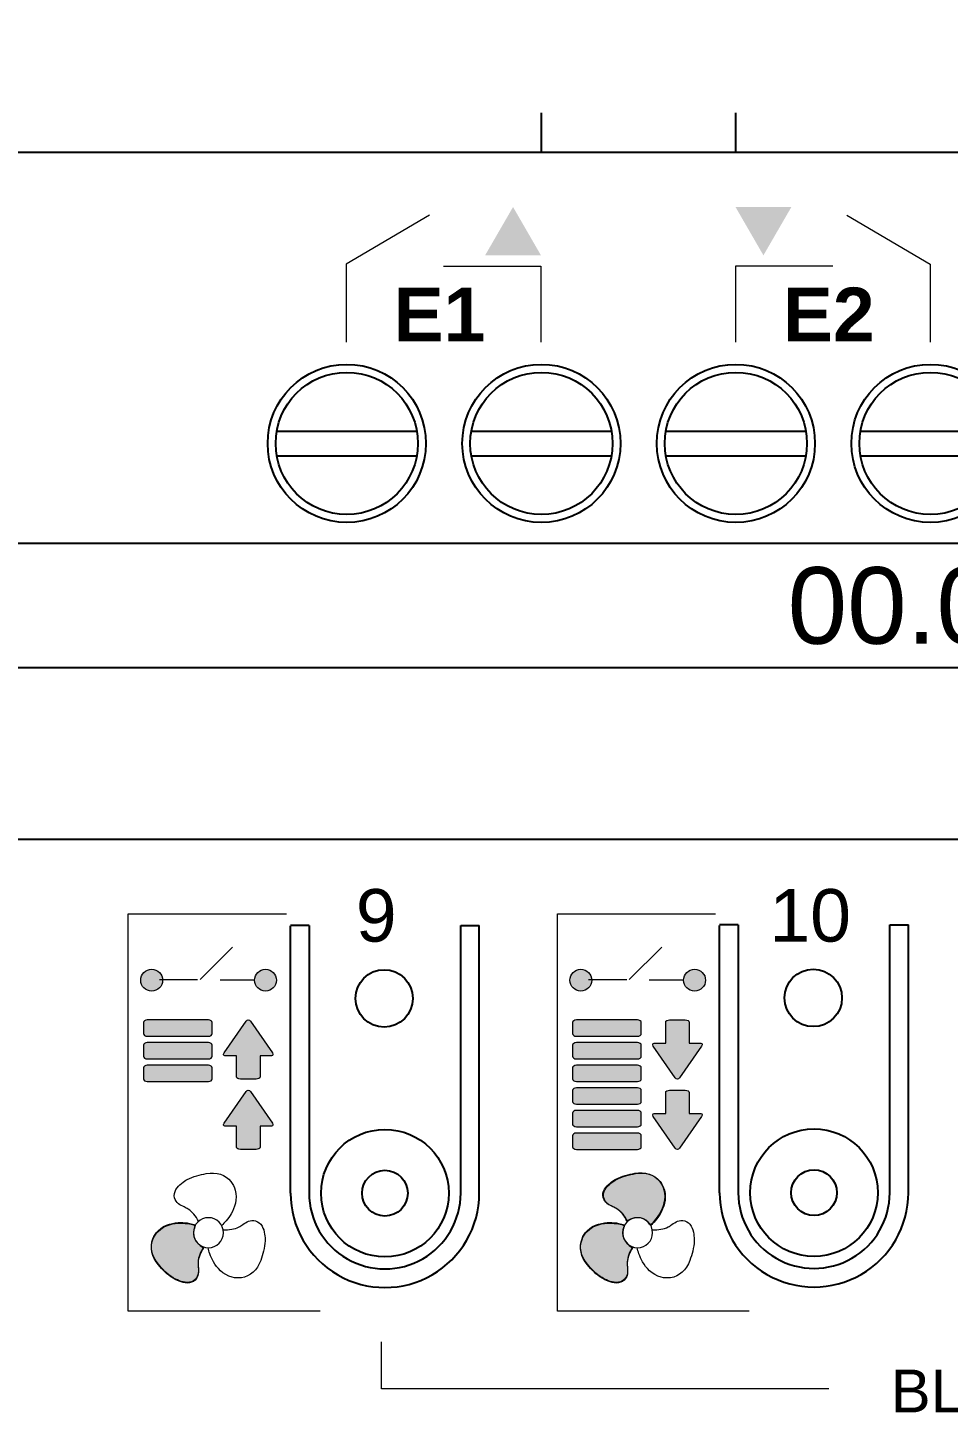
# Model space of a CAD drawing. Header units: millimetres. Extents: x -174 to 283928, y 1291 to 21053.
# Drawn here: x 9982.59 to 10012.6, y 20544.6 to 20590.23 of the extents above; entities that cross this region are included whole.
import ezdxf
from ezdxf.enums import TextEntityAlignment as Align

# ---------------------------------------------------------------- set-up
doc = ezdxf.new("R2010")
doc.units = ezdxf.units.MM
doc.layers.add('Enclosure', color=7, linetype='Continuous')
doc.layers.add('Serigraph', color=7, linetype='Continuous')
doc.styles.add('Arial Rounded', font='')
doc.styles.get("Standard").update_dxf_attribs({"font": 'arial.ttf'})
doc.styles.get('Arial Rounded').set_extended_font_data('Arial Rounded MT Bold')

# ---------------------------------------------------------------- blocks, each defined once
blk = doc.blocks.new('*U215')
at = {"ltscale": 2}
blk.add_lwpolyline([(0, 20), (0, -20), (840, -20), (840, 20), (0, 20)], dxfattribs=at)
blk = doc.blocks.new('ZIO-MB24_ENVOLVENTE')
at = {"layer": 'Enclosure'}
for p, q in [((0, 45), (211.6, 45)), ((9.504, 32.245), (202.283, 32.245)), ((202.283, 28.172), (9.504, 28.172)), ((211.6, 22.571), (0, 22.571)), ((136.066, 11.026), (136.066, 19.751)), ((136.673, 19.768), (136.672, 11.026)), ((141.617, 11.026), (141.617, 19.768)), ((142.223, 11.026), (142.223, 19.768)), ((150.066, 11.042), (150.066, 19.767)), ((150.673, 19.784), (150.672, 11.042)), ((155.617, 11.042), (155.617, 19.784)), ((156.223, 11.042), (156.224, 19.784))]:
    blk.add_line(p, q, dxfattribs=at)
at = {"layer": 'Enclosure', "lineweight": 25}
for p, q in [((136.673, 19.768), (136.066, 19.768)), ((141.617, 19.768), (142.223, 19.768)), ((150.673, 19.784), (150.066, 19.784)), ((155.617, 19.784), (156.224, 19.784))]:
    blk.add_line(p, q, dxfattribs=at)
at = {"layer": 'Enclosure'}
for points in [[(135.617, 35.901), (140.187, 35.901)], [(141.966, 35.901), (146.536, 35.901)], [(148.311, 35.901), (152.881, 35.901)], [(154.66, 35.901), (159.23, 35.901)], [(135.617, 35.095), (140.187, 35.095)], [(141.966, 35.095), (146.536, 35.095)], [(148.311, 35.095), (152.881, 35.095)], [(154.66, 35.095), (159.23, 35.095)]]:
    blk.add_lwpolyline(points, dxfattribs=at)
for centre, radius in [((137.902, 35.498), 2.58), ((144.251, 35.498), 2.58), ((150.596, 35.498), 2.58), ((156.945, 35.498), 2.58), ((137.902, 35.498), 2.32), ((144.251, 35.498), 2.32), ((150.596, 35.498), 2.32), ((156.945, 35.498), 2.32), ((139.12, 17.383), 0.936), ((153.12, 17.399), 0.936), ((139.145, 11.026), 2.081), ((153.145, 11.042), 2.081), ((139.145, 11.026), 0.746), ((153.145, 11.042), 0.746)]:
    blk.add_circle(centre, radius, dxfattribs=at)
for centre, radius, start in [((139.145, 11.026), 3.079, 180.0011), ((139.145, 11.026), 2.472, 179.9966), ((153.145, 11.042), 3.079, 180.0011), ((153.145, 11.042), 2.472, 179.9966)]:
    blk.add_arc(centre, radius, start, 0.0011, dxfattribs=at)
blk = doc.blocks.new('ZIO-MB24_SERIGRAFIA')
at = {"layer": 'Serigraph'}
h = blk.add_hatch(color=256, dxfattribs=at)
h.dxf.hatch_style = 2
h.paths.add_polyline_path([(144.237, 41.637), (143.326, 43.215), (142.414, 41.637)])
h = blk.add_hatch(color=256, dxfattribs=at)
h.dxf.hatch_style = 2
h.paths.add_polyline_path([(152.407, 43.215), (151.495, 41.637), (150.584, 43.215)])
h = blk.add_hatch(color=256, dxfattribs=at)
h.dxf.hatch_style = 1
h.paths.add_polyline_path([(131.892, 17.976, 1), (131.179, 17.976, 1)])
h = blk.add_hatch(color=256, dxfattribs=at)
h.dxf.hatch_style = 1
h.paths.add_polyline_path([(135.606, 17.976, 1), (134.893, 17.976, 1)])
h = blk.add_hatch(color=256, dxfattribs=at)
h.dxf.hatch_style = 1
h.paths.add_polyline_path([(145.892, 17.976, 1), (145.179, 17.976, 1)])
h = blk.add_hatch(color=256, dxfattribs=at)
h.dxf.hatch_style = 1
h.paths.add_polyline_path([(149.606, 17.976, 1), (148.893, 17.976, 1)])
h = blk.add_hatch(color=256, dxfattribs=at)
h.dxf.hatch_style = 2
edge = h.paths.add_edge_path()
edge.add_spline(control_points=[(131.392, 16.68), (131.324, 16.68), (131.267, 16.64), (131.267, 16.592), (131.267, 16.592), (131.267, 16.592), (131.267, 16.592), (131.267, 16.592), (131.267, 16.236), (131.267, 16.236), (131.267, 16.187), (131.324, 16.147), (131.392, 16.147), (131.392, 16.147), (131.392, 16.147), (131.392, 16.147), (131.392, 16.147), (133.386, 16.147), (133.386, 16.147), (133.454, 16.147), (133.511, 16.187), (133.511, 16.236), (133.511, 16.236), (133.511, 16.236), (133.511, 16.236), (133.511, 16.236), (133.511, 16.592), (133.511, 16.592), (133.511, 16.64), (133.454, 16.68), (133.386, 16.68), (133.386, 16.68), (133.386, 16.68), (133.386, 16.68), (133.386, 16.68), (131.392, 16.68), (131.392, 16.68)], knot_values=[0, 0, 0, 0, 1, 1, 1, 2, 2, 2, 3, 3, 3, 4, 4, 4, 5, 5, 5, 6, 6, 6, 7, 7, 7, 8, 8, 8, 9, 9, 9, 10, 10, 10, 11, 11, 11, 12, 12, 12, 12], degree=3, periodic=0)
h = blk.add_hatch(color=256, dxfattribs=at)
h.dxf.hatch_style = 2
edge = h.paths.add_edge_path()
edge.add_spline(control_points=[(135.474, 15.604), (135.474, 15.604), (134.758, 16.638), (134.758, 16.638), (134.719, 16.693), (134.656, 16.693), (134.617, 16.638), (134.617, 16.638), (133.9, 15.604), (133.9, 15.604), (133.865, 15.553), (133.877, 15.51), (133.925, 15.504), (133.925, 15.504), (134.304, 15.504), (134.304, 15.504), (134.304, 15.504), (134.304, 14.821), (134.304, 14.821), (134.304, 14.783), (134.362, 14.751), (134.432, 14.751), (134.432, 14.751), (134.943, 14.751), (134.943, 14.751), (135.013, 14.751), (135.071, 14.783), (135.071, 14.821), (135.071, 14.821), (135.071, 15.504), (135.071, 15.504), (135.071, 15.504), (135.45, 15.504), (135.45, 15.504), (135.498, 15.51), (135.51, 15.553), (135.474, 15.604)], knot_values=[0, 0, 0, 0, 1, 1, 1, 2, 2, 2, 3, 3, 3, 4, 4, 4, 5, 5, 5, 6, 6, 6, 7, 7, 7, 8, 8, 8, 9, 9, 9, 10, 10, 10, 11, 11, 11, 12, 12, 12, 12], degree=3, periodic=0)
h = blk.add_hatch(color=256, dxfattribs=at)
h.dxf.hatch_style = 2
edge = h.paths.add_edge_path()
edge.add_spline(control_points=[(145.392, 16.68), (145.324, 16.68), (145.267, 16.64), (145.267, 16.592), (145.267, 16.592), (145.267, 16.592), (145.267, 16.592), (145.267, 16.592), (145.267, 16.236), (145.267, 16.236), (145.267, 16.187), (145.324, 16.147), (145.392, 16.147), (145.392, 16.147), (145.392, 16.147), (145.392, 16.147), (145.392, 16.147), (147.386, 16.147), (147.386, 16.147), (147.454, 16.147), (147.511, 16.187), (147.511, 16.236), (147.511, 16.236), (147.511, 16.236), (147.511, 16.236), (147.511, 16.236), (147.511, 16.592), (147.511, 16.592), (147.511, 16.64), (147.454, 16.68), (147.386, 16.68), (147.386, 16.68), (147.386, 16.68), (147.386, 16.68), (147.386, 16.68), (145.392, 16.68), (145.392, 16.68)], knot_values=[0, 0, 0, 0, 1, 1, 1, 2, 2, 2, 3, 3, 3, 4, 4, 4, 5, 5, 5, 6, 6, 6, 7, 7, 7, 8, 8, 8, 9, 9, 9, 10, 10, 10, 11, 11, 11, 12, 12, 12, 12], degree=3, periodic=0)
h = blk.add_hatch(color=256, dxfattribs=at)
h.dxf.hatch_style = 2
edge = h.paths.add_edge_path()
edge.add_spline(control_points=[(147.902, 15.827), (147.902, 15.827), (148.619, 14.793), (148.619, 14.793), (148.658, 14.737), (148.721, 14.737), (148.759, 14.793), (148.759, 14.793), (149.477, 15.827), (149.477, 15.827), (149.512, 15.878), (149.5, 15.92), (149.452, 15.926), (149.452, 15.926), (149.072, 15.926), (149.072, 15.926), (149.072, 15.926), (149.072, 16.609), (149.072, 16.609), (149.072, 16.648), (149.015, 16.68), (148.945, 16.68), (148.945, 16.68), (148.434, 16.68), (148.434, 16.68), (148.364, 16.68), (148.306, 16.648), (148.306, 16.609), (148.306, 16.609), (148.306, 15.926), (148.306, 15.926), (148.306, 15.926), (147.927, 15.926), (147.927, 15.926), (147.879, 15.92), (147.867, 15.878), (147.902, 15.827)], knot_values=[0, 0, 0, 0, 1, 1, 1, 2, 2, 2, 3, 3, 3, 4, 4, 4, 5, 5, 5, 6, 6, 6, 7, 7, 7, 8, 8, 8, 9, 9, 9, 10, 10, 10, 11, 11, 11, 12, 12, 12, 12], degree=3, periodic=0)
h = blk.add_hatch(color=256, dxfattribs=at)
h.dxf.hatch_style = 2
edge = h.paths.add_edge_path()
edge.add_spline(control_points=[(131.392, 15.942), (131.324, 15.942), (131.267, 15.902), (131.267, 15.853), (131.267, 15.853), (131.267, 15.853), (131.267, 15.853), (131.267, 15.853), (131.267, 15.498), (131.267, 15.498), (131.267, 15.449), (131.324, 15.409), (131.392, 15.409), (131.392, 15.409), (131.392, 15.409), (131.392, 15.409), (131.392, 15.409), (133.386, 15.409), (133.386, 15.409), (133.454, 15.409), (133.511, 15.449), (133.511, 15.498), (133.511, 15.498), (133.511, 15.498), (133.511, 15.498), (133.511, 15.498), (133.511, 15.853), (133.511, 15.853), (133.511, 15.902), (133.454, 15.942), (133.386, 15.942), (133.386, 15.942), (133.386, 15.942), (133.386, 15.942), (133.386, 15.942), (131.392, 15.942), (131.392, 15.942)], knot_values=[0, 0, 0, 0, 1, 1, 1, 2, 2, 2, 3, 3, 3, 4, 4, 4, 5, 5, 5, 6, 6, 6, 7, 7, 7, 8, 8, 8, 9, 9, 9, 10, 10, 10, 11, 11, 11, 12, 12, 12, 12], degree=3, periodic=0)
h = blk.add_hatch(color=256, dxfattribs=at)
h.dxf.hatch_style = 2
edge = h.paths.add_edge_path()
edge.add_spline(control_points=[(145.392, 15.942), (145.324, 15.942), (145.267, 15.902), (145.267, 15.853), (145.267, 15.853), (145.267, 15.853), (145.267, 15.853), (145.267, 15.853), (145.267, 15.498), (145.267, 15.498), (145.267, 15.449), (145.324, 15.409), (145.392, 15.409), (145.392, 15.409), (145.392, 15.409), (145.392, 15.409), (145.392, 15.409), (147.386, 15.409), (147.386, 15.409), (147.454, 15.409), (147.511, 15.449), (147.511, 15.498), (147.511, 15.498), (147.511, 15.498), (147.511, 15.498), (147.511, 15.498), (147.511, 15.853), (147.511, 15.853), (147.511, 15.902), (147.454, 15.942), (147.386, 15.942), (147.386, 15.942), (147.386, 15.942), (147.386, 15.942), (147.386, 15.942), (145.392, 15.942), (145.392, 15.942)], knot_values=[0, 0, 0, 0, 1, 1, 1, 2, 2, 2, 3, 3, 3, 4, 4, 4, 5, 5, 5, 6, 6, 6, 7, 7, 7, 8, 8, 8, 9, 9, 9, 10, 10, 10, 11, 11, 11, 12, 12, 12, 12], degree=3, periodic=0)
h = blk.add_hatch(color=256, dxfattribs=at)
h.dxf.hatch_style = 2
edge = h.paths.add_edge_path()
edge.add_spline(control_points=[(131.392, 15.203), (131.324, 15.203), (131.267, 15.163), (131.267, 15.115), (131.267, 15.115), (131.267, 15.115), (131.267, 15.115), (131.267, 15.115), (131.267, 14.759), (131.267, 14.759), (131.267, 14.71), (131.324, 14.67), (131.392, 14.67), (131.392, 14.67), (131.392, 14.67), (131.392, 14.67), (131.392, 14.67), (133.386, 14.67), (133.386, 14.67), (133.454, 14.67), (133.511, 14.71), (133.511, 14.759), (133.511, 14.759), (133.511, 14.759), (133.511, 14.759), (133.511, 14.759), (133.511, 15.115), (133.511, 15.115), (133.511, 15.163), (133.454, 15.203), (133.386, 15.203), (133.386, 15.203), (133.386, 15.203), (133.386, 15.203), (133.386, 15.203), (131.392, 15.203), (131.392, 15.203)], knot_values=[0, 0, 0, 0, 1, 1, 1, 2, 2, 2, 3, 3, 3, 4, 4, 4, 5, 5, 5, 6, 6, 6, 7, 7, 7, 8, 8, 8, 9, 9, 9, 10, 10, 10, 11, 11, 11, 12, 12, 12, 12], degree=3, periodic=0)
h = blk.add_hatch(color=256, dxfattribs=at)
h.dxf.hatch_style = 2
edge = h.paths.add_edge_path()
edge.add_spline(control_points=[(145.392, 15.203), (145.324, 15.203), (145.267, 15.163), (145.267, 15.115), (145.267, 15.115), (145.267, 15.115), (145.267, 15.115), (145.267, 15.115), (145.267, 14.759), (145.267, 14.759), (145.267, 14.71), (145.324, 14.67), (145.392, 14.67), (145.392, 14.67), (145.392, 14.67), (145.392, 14.67), (145.392, 14.67), (147.386, 14.67), (147.386, 14.67), (147.454, 14.67), (147.511, 14.71), (147.511, 14.759), (147.511, 14.759), (147.511, 14.759), (147.511, 14.759), (147.511, 14.759), (147.511, 15.115), (147.511, 15.115), (147.511, 15.163), (147.454, 15.203), (147.386, 15.203), (147.386, 15.203), (147.386, 15.203), (147.386, 15.203), (147.386, 15.203), (145.392, 15.203), (145.392, 15.203)], knot_values=[0, 0, 0, 0, 1, 1, 1, 2, 2, 2, 3, 3, 3, 4, 4, 4, 5, 5, 5, 6, 6, 6, 7, 7, 7, 8, 8, 8, 9, 9, 9, 10, 10, 10, 11, 11, 11, 12, 12, 12, 12], degree=3, periodic=0)
h = blk.add_hatch(color=256, dxfattribs=at)
h.dxf.hatch_style = 2
edge = h.paths.add_edge_path()
edge.add_spline(control_points=[(135.474, 13.308), (135.474, 13.308), (134.758, 14.342), (134.758, 14.342), (134.719, 14.398), (134.656, 14.398), (134.617, 14.342), (134.617, 14.342), (133.9, 13.308), (133.9, 13.308), (133.865, 13.257), (133.877, 13.214), (133.925, 13.208), (133.925, 13.208), (134.304, 13.208), (134.304, 13.208), (134.304, 13.208), (134.304, 12.525), (134.304, 12.525), (134.304, 12.486), (134.362, 12.455), (134.432, 12.455), (134.432, 12.455), (134.943, 12.455), (134.943, 12.455), (135.013, 12.455), (135.071, 12.486), (135.071, 12.525), (135.071, 12.525), (135.071, 13.208), (135.071, 13.208), (135.071, 13.208), (135.45, 13.208), (135.45, 13.208), (135.498, 13.214), (135.51, 13.257), (135.474, 13.308)], knot_values=[0, 0, 0, 0, 1, 1, 1, 2, 2, 2, 3, 3, 3, 4, 4, 4, 5, 5, 5, 6, 6, 6, 7, 7, 7, 8, 8, 8, 9, 9, 9, 10, 10, 10, 11, 11, 11, 12, 12, 12, 12], degree=3, periodic=0)
h = blk.add_hatch(color=256, dxfattribs=at)
h.dxf.hatch_style = 2
edge = h.paths.add_edge_path()
edge.add_spline(control_points=[(145.392, 14.465), (145.324, 14.465), (145.267, 14.425), (145.267, 14.376), (145.267, 14.376), (145.267, 14.376), (145.267, 14.376), (145.267, 14.376), (145.267, 14.021), (145.267, 14.021), (145.267, 13.972), (145.324, 13.932), (145.392, 13.932), (145.392, 13.932), (145.392, 13.932), (145.392, 13.932), (145.392, 13.932), (147.386, 13.932), (147.386, 13.932), (147.454, 13.932), (147.511, 13.972), (147.511, 14.021), (147.511, 14.021), (147.511, 14.021), (147.511, 14.021), (147.511, 14.021), (147.511, 14.376), (147.511, 14.376), (147.511, 14.425), (147.454, 14.465), (147.386, 14.465), (147.386, 14.465), (147.386, 14.465), (147.386, 14.465), (147.386, 14.465), (145.392, 14.465), (145.392, 14.465)], knot_values=[0, 0, 0, 0, 1, 1, 1, 2, 2, 2, 3, 3, 3, 4, 4, 4, 5, 5, 5, 6, 6, 6, 7, 7, 7, 8, 8, 8, 9, 9, 9, 10, 10, 10, 11, 11, 11, 12, 12, 12, 12], degree=3, periodic=0)
h = blk.add_hatch(color=256, dxfattribs=at)
h.dxf.hatch_style = 2
edge = h.paths.add_edge_path()
edge.add_spline(control_points=[(147.902, 13.531), (147.902, 13.531), (148.619, 12.496), (148.619, 12.496), (148.658, 12.441), (148.721, 12.441), (148.759, 12.496), (148.759, 12.496), (149.477, 13.531), (149.477, 13.531), (149.512, 13.582), (149.5, 13.624), (149.452, 13.631), (149.452, 13.631), (149.072, 13.631), (149.072, 13.631), (149.072, 13.631), (149.072, 14.313), (149.072, 14.313), (149.072, 14.352), (149.015, 14.384), (148.945, 14.384), (148.945, 14.384), (148.434, 14.384), (148.434, 14.384), (148.364, 14.384), (148.306, 14.352), (148.306, 14.313), (148.306, 14.313), (148.306, 13.631), (148.306, 13.631), (148.306, 13.631), (147.927, 13.631), (147.927, 13.631), (147.879, 13.624), (147.867, 13.582), (147.902, 13.531)], knot_values=[0, 0, 0, 0, 1, 1, 1, 2, 2, 2, 3, 3, 3, 4, 4, 4, 5, 5, 5, 6, 6, 6, 7, 7, 7, 8, 8, 8, 9, 9, 9, 10, 10, 10, 11, 11, 11, 12, 12, 12, 12], degree=3, periodic=0)
h = blk.add_hatch(color=256, dxfattribs=at)
h.dxf.hatch_style = 2
edge = h.paths.add_edge_path()
edge.add_spline(control_points=[(145.392, 13.727), (145.324, 13.727), (145.267, 13.686), (145.267, 13.638), (145.267, 13.638), (145.267, 13.638), (145.267, 13.638), (145.267, 13.638), (145.267, 13.283), (145.267, 13.283), (145.267, 13.234), (145.324, 13.193), (145.392, 13.193), (145.392, 13.193), (145.392, 13.193), (145.392, 13.193), (145.392, 13.193), (147.386, 13.193), (147.386, 13.193), (147.454, 13.193), (147.511, 13.234), (147.511, 13.283), (147.511, 13.283), (147.511, 13.283), (147.511, 13.283), (147.511, 13.283), (147.511, 13.638), (147.511, 13.638), (147.511, 13.686), (147.454, 13.727), (147.386, 13.727), (147.386, 13.727), (147.386, 13.727), (147.386, 13.727), (147.386, 13.727), (145.392, 13.727), (145.392, 13.727)], knot_values=[0, 0, 0, 0, 1, 1, 1, 2, 2, 2, 3, 3, 3, 4, 4, 4, 5, 5, 5, 6, 6, 6, 7, 7, 7, 8, 8, 8, 9, 9, 9, 10, 10, 10, 11, 11, 11, 12, 12, 12, 12], degree=3, periodic=0)
h = blk.add_hatch(color=256, dxfattribs=at)
h.dxf.hatch_style = 2
edge = h.paths.add_edge_path()
edge.add_spline(control_points=[(145.392, 12.988), (145.324, 12.988), (145.267, 12.948), (145.267, 12.9), (145.267, 12.9), (145.267, 12.9), (145.267, 12.9), (145.267, 12.9), (145.267, 12.544), (145.267, 12.544), (145.267, 12.495), (145.324, 12.455), (145.392, 12.455), (145.392, 12.455), (145.392, 12.455), (145.392, 12.455), (145.392, 12.455), (147.386, 12.455), (147.386, 12.455), (147.454, 12.455), (147.511, 12.495), (147.511, 12.544), (147.511, 12.544), (147.511, 12.544), (147.511, 12.544), (147.511, 12.544), (147.511, 12.9), (147.511, 12.9), (147.511, 12.948), (147.454, 12.988), (147.386, 12.988), (147.386, 12.988), (147.386, 12.988), (147.386, 12.988), (147.386, 12.988), (145.392, 12.988), (145.392, 12.988)], knot_values=[0, 0, 0, 0, 1, 1, 1, 2, 2, 2, 3, 3, 3, 4, 4, 4, 5, 5, 5, 6, 6, 6, 7, 7, 7, 8, 8, 8, 9, 9, 9, 10, 10, 10, 11, 11, 11, 12, 12, 12, 12], degree=3, periodic=0)
h = blk.add_hatch(color=256, dxfattribs=at)
h.dxf.hatch_style = 2
edge = h.paths.add_edge_path()
edge.add_spline(control_points=[(147.042, 10.121), (146.961, 10.286), (146.843, 10.428), (146.71, 10.516), (146.671, 10.542), (146.626, 10.563), (146.578, 10.585), (146.453, 10.645), (146.312, 10.711), (146.266, 10.888), (146.244, 10.976), (146.259, 11.066), (146.311, 11.156), (146.4, 11.311), (146.579, 11.426), (146.677, 11.481), (146.872, 11.588), (147.1, 11.641), (147.299, 11.675), (147.631, 11.735), (147.925, 11.64), (148.105, 11.414), (148.165, 11.337), (148.216, 11.237), (148.244, 11.139), (148.329, 10.838), (148.219, 10.553), (148.111, 10.366), (148.064, 10.284), (148.007, 10.205), (147.943, 10.13), (147.896, 10.075), (147.85, 10.026), (147.805, 9.984), (147.805, 9.984), (147.661, 10.21), (147.435, 10.224), (147.233, 10.237), (147.042, 10.121), (147.042, 10.121)], knot_values=[0, 0, 0, 0, 1, 1, 1, 2, 2, 2, 3, 3, 3, 4, 4, 4, 5, 5, 5, 6, 6, 6, 7, 7, 7, 8, 8, 8, 9, 9, 9, 10, 10, 10, 11, 11, 11, 12, 12, 12, 13, 13, 13, 13], degree=3, periodic=0)
h = blk.add_hatch(color=256, dxfattribs=at)
h.dxf.hatch_style = 2
edge = h.paths.add_edge_path()
edge.add_spline(control_points=[(133.228, 9.245), (133.125, 9.093), (133.061, 8.918), (133.051, 8.76), (133.048, 8.713), (133.053, 8.664), (133.057, 8.611), (133.068, 8.473), (133.082, 8.318), (132.951, 8.189), (132.886, 8.126), (132.8, 8.094), (132.697, 8.094), (132.518, 8.094), (132.328, 8.191), (132.232, 8.249), (132.042, 8.364), (131.882, 8.535), (131.753, 8.691), (131.535, 8.948), (131.47, 9.25), (131.577, 9.519), (131.612, 9.609), (131.674, 9.703), (131.745, 9.777), (131.963, 10.001), (132.265, 10.048), (132.481, 10.048), (132.576, 10.048), (132.672, 10.039), (132.769, 10.021), (132.84, 10.007), (132.905, 9.991), (132.965, 9.974), (132.965, 9.974), (132.841, 9.736), (132.941, 9.534), (133.032, 9.352), (133.228, 9.245), (133.228, 9.245)], knot_values=[0, 0, 0, 0, 1, 1, 1, 2, 2, 2, 3, 3, 3, 4, 4, 4, 5, 5, 5, 6, 6, 6, 7, 7, 7, 8, 8, 8, 9, 9, 9, 10, 10, 10, 11, 11, 11, 12, 12, 12, 13, 13, 13, 13], degree=3, periodic=0)
h = blk.add_hatch(color=256, dxfattribs=at)
h.dxf.hatch_style = 2
edge = h.paths.add_edge_path()
edge.add_spline(control_points=[(147.228, 9.245), (147.125, 9.093), (147.061, 8.918), (147.051, 8.76), (147.048, 8.713), (147.053, 8.664), (147.057, 8.611), (147.068, 8.473), (147.082, 8.318), (146.951, 8.189), (146.886, 8.126), (146.8, 8.094), (146.697, 8.094), (146.518, 8.094), (146.328, 8.191), (146.232, 8.249), (146.042, 8.364), (145.882, 8.535), (145.753, 8.691), (145.535, 8.948), (145.47, 9.25), (145.577, 9.519), (145.612, 9.609), (145.674, 9.703), (145.745, 9.777), (145.963, 10.001), (146.265, 10.048), (146.481, 10.048), (146.576, 10.048), (146.672, 10.039), (146.769, 10.021), (146.84, 10.007), (146.905, 9.991), (146.965, 9.974), (146.965, 9.974), (146.841, 9.736), (146.941, 9.534), (147.032, 9.352), (147.228, 9.245), (147.228, 9.245)], knot_values=[0, 0, 0, 0, 1, 1, 1, 2, 2, 2, 3, 3, 3, 4, 4, 4, 5, 5, 5, 6, 6, 6, 7, 7, 7, 8, 8, 8, 9, 9, 9, 10, 10, 10, 11, 11, 11, 12, 12, 12, 13, 13, 13, 13], degree=3, periodic=0)
at = {"layer": 'Serigraph', "lineweight": 18}
for p, q in [((140.602, 42.944), (137.886, 41.346)), ((154.219, 42.944), (156.935, 41.346)), ((137.886, 41.346), (137.886, 38.808)), ((141.061, 41.283), (144.237, 41.283)), ((144.237, 41.283), (144.237, 38.808)), ((153.759, 41.283), (150.584, 41.283)), ((150.584, 41.283), (150.584, 38.808)), ((156.935, 41.346), (156.935, 38.808)), ((134.175, 19.059), (133.114, 17.998)), ((148.175, 19.059), (147.114, 17.998)), ((133.036, 17.985), (131.786, 17.985)), ((134.893, 17.976), (133.769, 17.976)), ((147.036, 17.985), (145.786, 17.985)), ((148.893, 17.976), (147.769, 17.976))]:
    blk.add_line(p, q, dxfattribs=at)
at = {"layer": 'Serigraph', "lineweight": 9}
for p, q in [((130.772, 7.172), (130.772, 20.149)), ((130.772, 20.149), (135.934, 20.149)), ((144.772, 7.172), (144.772, 20.149)), ((144.772, 20.149), (149.934, 20.149)), ((137.034, 7.172), (130.772, 7.172)), ((151.034, 7.172), (144.772, 7.172)), ((139.038, 4.635), (139.038, 6.177)), ((153.628, 4.635), (139.038, 4.635))]:
    blk.add_line(p, q, dxfattribs=at)
at = {"layer": 'Serigraph', "lineweight": 0}
for p, q in [((133.061, 10.11), (133.061, 10.11)), ((147.061, 10.11), (147.061, 10.11)), ((133.875, 9.833), (133.875, 9.833))]:
    blk.add_line(p, q, dxfattribs=at)
at = {"layer": 'Serigraph', "lineweight": 5}
for centre in [(131.536, 17.976), (135.249, 17.976), (145.536, 17.976), (149.249, 17.976)]:
    blk.add_circle(centre, 0.357, dxfattribs=at)
at = {"layer": 'Serigraph', "lineweight": 0}
for points in [[(131.392, 16.68), (131.324, 16.68), (131.267, 16.64), (131.267, 16.592)], [(131.267, 16.592), (131.267, 16.592), (131.267, 16.236), (131.267, 16.236)], [(133.386, 16.68), (133.386, 16.68), (131.392, 16.68), (131.392, 16.68)], [(133.511, 16.592), (133.511, 16.64), (133.454, 16.68), (133.386, 16.68)], [(133.511, 16.236), (133.511, 16.236), (133.511, 16.592), (133.511, 16.592)], [(145.392, 16.68), (145.324, 16.68), (145.267, 16.64), (145.267, 16.592)], [(145.267, 16.592), (145.267, 16.592), (145.267, 16.236), (145.267, 16.236)], [(147.386, 16.68), (147.386, 16.68), (145.392, 16.68), (145.392, 16.68)], [(147.511, 16.592), (147.511, 16.64), (147.454, 16.68), (147.386, 16.68)], [(147.511, 16.236), (147.511, 16.236), (147.511, 16.592), (147.511, 16.592)], [(131.267, 16.236), (131.267, 16.187), (131.324, 16.147), (131.392, 16.147)], [(131.392, 16.147), (131.392, 16.147), (133.386, 16.147), (133.386, 16.147)], [(133.386, 16.147), (133.454, 16.147), (133.511, 16.187), (133.511, 16.236)], [(145.267, 16.236), (145.267, 16.187), (145.324, 16.147), (145.392, 16.147)], [(145.392, 16.147), (145.392, 16.147), (147.386, 16.147), (147.386, 16.147)], [(147.386, 16.147), (147.454, 16.147), (147.511, 16.187), (147.511, 16.236)], [(131.392, 15.942), (131.324, 15.942), (131.267, 15.902), (131.267, 15.853)], [(131.267, 15.853), (131.267, 15.853), (131.267, 15.498), (131.267, 15.498)], [(133.386, 15.942), (133.386, 15.942), (131.392, 15.942), (131.392, 15.942)], [(133.511, 15.853), (133.511, 15.902), (133.454, 15.942), (133.386, 15.942)], [(133.511, 15.498), (133.511, 15.498), (133.511, 15.853), (133.511, 15.853)], [(145.392, 15.942), (145.324, 15.942), (145.267, 15.902), (145.267, 15.853)], [(145.267, 15.853), (145.267, 15.853), (145.267, 15.498), (145.267, 15.498)], [(147.386, 15.942), (147.386, 15.942), (145.392, 15.942), (145.392, 15.942)], [(147.511, 15.853), (147.511, 15.902), (147.454, 15.942), (147.386, 15.942)], [(147.511, 15.498), (147.511, 15.498), (147.511, 15.853), (147.511, 15.853)], [(131.267, 15.498), (131.267, 15.449), (131.324, 15.409), (131.392, 15.409)], [(131.392, 15.203), (131.324, 15.203), (131.267, 15.163), (131.267, 15.115)], [(131.267, 15.115), (131.267, 15.115), (131.267, 14.759), (131.267, 14.759)], [(131.392, 15.409), (131.392, 15.409), (133.386, 15.409), (133.386, 15.409)], [(133.386, 15.203), (133.386, 15.203), (131.392, 15.203), (131.392, 15.203)], [(133.386, 15.409), (133.454, 15.409), (133.511, 15.449), (133.511, 15.498)], [(133.511, 15.115), (133.511, 15.163), (133.454, 15.203), (133.386, 15.203)], [(133.511, 14.759), (133.511, 14.759), (133.511, 15.115), (133.511, 15.115)], [(145.267, 15.498), (145.267, 15.449), (145.324, 15.409), (145.392, 15.409)], [(145.392, 15.203), (145.324, 15.203), (145.267, 15.163), (145.267, 15.115)], [(145.267, 15.115), (145.267, 15.115), (145.267, 14.759), (145.267, 14.759)], [(145.392, 15.409), (145.392, 15.409), (147.386, 15.409), (147.386, 15.409)], [(147.386, 15.203), (147.386, 15.203), (145.392, 15.203), (145.392, 15.203)], [(147.386, 15.409), (147.454, 15.409), (147.511, 15.449), (147.511, 15.498)], [(147.511, 15.115), (147.511, 15.163), (147.454, 15.203), (147.386, 15.203)], [(147.511, 14.759), (147.511, 14.759), (147.511, 15.115), (147.511, 15.115)], [(131.267, 14.759), (131.267, 14.71), (131.324, 14.67), (131.392, 14.67)], [(131.392, 14.67), (131.392, 14.67), (133.386, 14.67), (133.386, 14.67)], [(133.386, 14.67), (133.454, 14.67), (133.511, 14.71), (133.511, 14.759)], [(145.267, 14.759), (145.267, 14.71), (145.324, 14.67), (145.392, 14.67)], [(145.392, 14.67), (145.392, 14.67), (147.386, 14.67), (147.386, 14.67)], [(147.386, 14.67), (147.454, 14.67), (147.511, 14.71), (147.511, 14.759)], [(145.392, 14.465), (145.324, 14.465), (145.267, 14.425), (145.267, 14.376)], [(145.267, 14.376), (145.267, 14.376), (145.267, 14.021), (145.267, 14.021)], [(147.386, 14.465), (147.386, 14.465), (145.392, 14.465), (145.392, 14.465)], [(147.511, 14.376), (147.511, 14.425), (147.454, 14.465), (147.386, 14.465)], [(147.511, 14.021), (147.511, 14.021), (147.511, 14.376), (147.511, 14.376)], [(145.267, 14.021), (145.267, 13.972), (145.324, 13.932), (145.392, 13.932)], [(145.392, 13.727), (145.324, 13.727), (145.267, 13.686), (145.267, 13.638)], [(145.392, 13.932), (145.392, 13.932), (147.386, 13.932), (147.386, 13.932)], [(147.386, 13.727), (147.386, 13.727), (145.392, 13.727), (145.392, 13.727)], [(147.386, 13.932), (147.454, 13.932), (147.511, 13.972), (147.511, 14.021)], [(147.511, 13.638), (147.511, 13.686), (147.454, 13.727), (147.386, 13.727)], [(145.267, 13.638), (145.267, 13.638), (145.267, 13.283), (145.267, 13.283)], [(145.267, 13.283), (145.267, 13.234), (145.324, 13.193), (145.392, 13.193)], [(147.386, 13.193), (147.454, 13.193), (147.511, 13.234), (147.511, 13.283)], [(147.511, 13.283), (147.511, 13.283), (147.511, 13.638), (147.511, 13.638)], [(145.392, 12.988), (145.324, 12.988), (145.267, 12.948), (145.267, 12.9)], [(145.267, 12.9), (145.267, 12.9), (145.267, 12.544), (145.267, 12.544)], [(145.392, 13.193), (145.392, 13.193), (147.386, 13.193), (147.386, 13.193)], [(147.386, 12.988), (147.386, 12.988), (145.392, 12.988), (145.392, 12.988)], [(147.511, 12.9), (147.511, 12.948), (147.454, 12.988), (147.386, 12.988)], [(147.511, 12.544), (147.511, 12.544), (147.511, 12.9), (147.511, 12.9)], [(145.267, 12.544), (145.267, 12.495), (145.324, 12.455), (145.392, 12.455)], [(145.392, 12.455), (145.392, 12.455), (147.386, 12.455), (147.386, 12.455)], [(147.386, 12.455), (147.454, 12.455), (147.511, 12.495), (147.511, 12.544)], [(146.311, 11.156), (146.4, 11.311), (146.579, 11.426), (146.677, 11.481)], [(146.677, 11.481), (146.872, 11.588), (147.1, 11.641), (147.299, 11.675)], [(147.299, 11.675), (147.631, 11.735), (147.925, 11.64), (148.105, 11.414)], [(148.105, 11.414), (148.165, 11.337), (148.216, 11.237), (148.244, 11.139)], [(146.266, 10.888), (146.244, 10.976), (146.259, 11.066), (146.311, 11.156)], [(148.244, 11.139), (148.329, 10.838), (148.219, 10.553), (148.111, 10.366)], [(146.578, 10.585), (146.453, 10.645), (146.312, 10.711), (146.266, 10.888)], [(146.71, 10.516), (146.671, 10.542), (146.626, 10.563), (146.578, 10.585)], [(147.042, 10.121), (146.961, 10.286), (146.843, 10.428), (146.71, 10.516)], [(147.435, 10.224), (147.233, 10.237), (147.042, 10.121), (147.042, 10.121)], [(147.805, 9.984), (147.805, 9.984), (147.661, 10.21), (147.435, 10.224)], [(147.943, 10.13), (147.896, 10.075), (147.85, 10.026), (147.805, 9.984)], [(148.111, 10.366), (148.064, 10.284), (148.007, 10.205), (147.943, 10.13)], [(131.577, 9.519), (131.612, 9.609), (131.674, 9.703), (131.745, 9.777)], [(132.769, 10.021), (132.84, 10.007), (132.905, 9.991), (132.965, 9.974)], [(132.965, 9.974), (132.965, 9.974), (132.841, 9.736), (132.941, 9.534)], [(145.577, 9.519), (145.612, 9.609), (145.674, 9.703), (145.745, 9.777)], [(146.769, 10.021), (146.84, 10.007), (146.905, 9.991), (146.965, 9.974)], [(146.965, 9.974), (146.965, 9.974), (146.841, 9.736), (146.941, 9.534)], [(131.753, 8.691), (131.535, 8.948), (131.47, 9.25), (131.577, 9.519)], [(132.941, 9.534), (133.032, 9.352), (133.228, 9.245), (133.228, 9.245)], [(133.228, 9.245), (133.125, 9.093), (133.061, 8.918), (133.051, 8.76)], [(145.753, 8.691), (145.535, 8.948), (145.47, 9.25), (145.577, 9.519)], [(146.941, 9.534), (147.032, 9.352), (147.228, 9.245), (147.228, 9.245)], [(147.228, 9.245), (147.125, 9.093), (147.061, 8.918), (147.051, 8.76)], [(132.232, 8.249), (132.042, 8.364), (131.882, 8.535), (131.753, 8.691)], [(133.051, 8.76), (133.048, 8.713), (133.053, 8.664), (133.057, 8.611)], [(146.232, 8.249), (146.042, 8.364), (145.882, 8.535), (145.753, 8.691)], [(147.051, 8.76), (147.048, 8.713), (147.053, 8.664), (147.057, 8.611)], [(133.057, 8.611), (133.068, 8.473), (133.082, 8.318), (132.951, 8.189)], [(147.057, 8.611), (147.068, 8.473), (147.082, 8.318), (146.951, 8.189)]]:
    blk.add_open_spline(points, degree=3, dxfattribs=at)
for points, knots in [([(135.474, 15.604), (135.474, 15.604), (134.758, 16.638), (134.758, 16.638), (134.719, 16.693), (134.656, 16.693), (134.617, 16.638), (134.617, 16.638), (133.9, 15.604), (133.9, 15.604), (133.865, 15.553), (133.877, 15.51), (133.925, 15.504), (133.925, 15.504), (134.304, 15.504), (134.304, 15.504), (134.304, 15.504), (134.304, 14.821), (134.304, 14.821), (134.304, 14.783), (134.362, 14.751), (134.432, 14.751), (134.432, 14.751), (134.943, 14.751), (134.943, 14.751), (135.013, 14.751), (135.071, 14.783), (135.071, 14.821), (135.071, 14.821), (135.071, 15.504), (135.071, 15.504), (135.071, 15.504), (135.45, 15.504), (135.45, 15.504), (135.498, 15.51), (135.51, 15.553), (135.474, 15.604)], [0, 0, 0, 0, 1, 1, 1, 2, 2, 2, 3, 3, 3, 4, 4, 4, 5, 5, 5, 6, 6, 6, 7, 7, 7, 8, 8, 8, 9, 9, 9, 10, 10, 10, 11, 11, 11, 12, 12, 12, 12]), ([(147.902, 15.827), (147.902, 15.827), (148.619, 14.793), (148.619, 14.793), (148.658, 14.737), (148.721, 14.737), (148.759, 14.793), (148.759, 14.793), (149.477, 15.827), (149.477, 15.827), (149.512, 15.878), (149.5, 15.92), (149.452, 15.926), (149.452, 15.926), (149.072, 15.926), (149.072, 15.926), (149.072, 15.926), (149.072, 16.609), (149.072, 16.609), (149.072, 16.648), (149.015, 16.68), (148.945, 16.68), (148.945, 16.68), (148.434, 16.68), (148.434, 16.68), (148.364, 16.68), (148.306, 16.648), (148.306, 16.609), (148.306, 16.609), (148.306, 15.926), (148.306, 15.926), (148.306, 15.926), (147.927, 15.926), (147.927, 15.926), (147.879, 15.92), (147.867, 15.878), (147.902, 15.827)], [0, 0, 0, 0, 1, 1, 1, 2, 2, 2, 3, 3, 3, 4, 4, 4, 5, 5, 5, 6, 6, 6, 7, 7, 7, 8, 8, 8, 9, 9, 9, 10, 10, 10, 11, 11, 11, 12, 12, 12, 12]), ([(135.474, 13.308), (135.474, 13.308), (134.758, 14.342), (134.758, 14.342), (134.719, 14.398), (134.656, 14.398), (134.617, 14.342), (134.617, 14.342), (133.9, 13.308), (133.9, 13.308), (133.865, 13.257), (133.877, 13.214), (133.925, 13.208), (133.925, 13.208), (134.304, 13.208), (134.304, 13.208), (134.304, 13.208), (134.304, 12.525), (134.304, 12.525), (134.304, 12.486), (134.362, 12.455), (134.432, 12.455), (134.432, 12.455), (134.943, 12.455), (134.943, 12.455), (135.013, 12.455), (135.071, 12.486), (135.071, 12.525), (135.071, 12.525), (135.071, 13.208), (135.071, 13.208), (135.071, 13.208), (135.45, 13.208), (135.45, 13.208), (135.498, 13.214), (135.51, 13.257), (135.474, 13.308)], [0, 0, 0, 0, 1, 1, 1, 2, 2, 2, 3, 3, 3, 4, 4, 4, 5, 5, 5, 6, 6, 6, 7, 7, 7, 8, 8, 8, 9, 9, 9, 10, 10, 10, 11, 11, 11, 12, 12, 12, 12]), ([(147.902, 13.531), (147.902, 13.531), (148.619, 12.496), (148.619, 12.496), (148.658, 12.441), (148.721, 12.441), (148.759, 12.496), (148.759, 12.496), (149.477, 13.531), (149.477, 13.531), (149.512, 13.582), (149.5, 13.624), (149.452, 13.631), (149.452, 13.631), (149.072, 13.631), (149.072, 13.631), (149.072, 13.631), (149.072, 14.313), (149.072, 14.313), (149.072, 14.352), (149.015, 14.384), (148.945, 14.384), (148.945, 14.384), (148.434, 14.384), (148.434, 14.384), (148.364, 14.384), (148.306, 14.352), (148.306, 14.313), (148.306, 14.313), (148.306, 13.631), (148.306, 13.631), (148.306, 13.631), (147.927, 13.631), (147.927, 13.631), (147.879, 13.624), (147.867, 13.582), (147.902, 13.531)], [0, 0, 0, 0, 1, 1, 1, 2, 2, 2, 3, 3, 3, 4, 4, 4, 5, 5, 5, 6, 6, 6, 7, 7, 7, 8, 8, 8, 9, 9, 9, 10, 10, 10, 11, 11, 11, 12, 12, 12, 12]), ([(133.061, 10.11), (132.981, 10.276), (132.86, 10.419), (132.728, 10.506), (132.689, 10.532), (132.643, 10.553), (132.596, 10.575), (132.471, 10.634), (132.328, 10.7), (132.285, 10.877), (132.262, 10.966), (132.278, 11.056), (132.328, 11.145), (132.419, 11.301), (132.597, 11.416), (132.696, 11.471), (132.89, 11.578), (133.119, 11.63), (133.317, 11.666), (133.649, 11.726), (133.944, 11.63), (134.123, 11.404), (134.183, 11.327), (134.234, 11.228), (134.262, 11.129), (134.347, 10.827), (134.237, 10.542), (134.129, 10.356), (134.082, 10.273), (134.025, 10.194), (133.962, 10.12), (133.913, 10.065), (133.868, 10.017), (133.823, 9.974)], [0, 0, 0, 0, 1, 1, 1, 2, 2, 2, 3, 3, 3, 4, 4, 4, 5, 5, 5, 6, 6, 6, 7, 7, 7, 8, 8, 8, 9, 9, 9, 10, 10, 10, 11, 11, 11, 11]), ([(147.061, 10.11), (146.981, 10.276), (146.86, 10.419), (146.728, 10.506), (146.689, 10.532), (146.643, 10.553), (146.596, 10.575), (146.471, 10.634), (146.328, 10.7), (146.286, 10.877), (146.262, 10.966), (146.278, 11.056), (146.328, 11.145), (146.419, 11.301), (146.597, 11.416), (146.696, 11.471), (146.89, 11.578), (147.119, 11.63), (147.317, 11.666), (147.649, 11.726), (147.944, 11.63), (148.123, 11.404), (148.183, 11.327), (148.234, 11.228), (148.262, 11.129), (148.347, 10.827), (148.237, 10.542), (148.129, 10.356), (148.082, 10.273), (148.025, 10.194), (147.962, 10.12), (147.913, 10.065), (147.868, 10.017), (147.823, 9.974)], [0, 0, 0, 0, 1, 1, 1, 2, 2, 2, 3, 3, 3, 4, 4, 4, 5, 5, 5, 6, 6, 6, 7, 7, 7, 8, 8, 8, 9, 9, 9, 10, 10, 10, 11, 11, 11, 11]), ([(133.228, 9.266), (133.125, 9.113), (133.061, 8.938), (133.051, 8.78), (133.048, 8.734), (133.053, 8.683), (133.057, 8.631), (133.068, 8.493), (133.082, 8.337), (132.951, 8.21), (132.886, 8.145), (132.8, 8.114), (132.697, 8.114), (132.518, 8.114), (132.328, 8.212), (132.232, 8.269), (132.042, 8.384), (131.882, 8.556), (131.753, 8.711), (131.535, 8.968), (131.47, 9.271), (131.577, 9.539), (131.612, 9.63), (131.674, 9.723), (131.745, 9.797), (131.963, 10.022), (132.265, 10.068), (132.481, 10.068), (132.576, 10.068), (132.672, 10.059), (132.769, 10.041), (132.84, 10.027), (132.905, 10.011), (132.965, 9.995)], [0, 0, 0, 0, 1, 1, 1, 2, 2, 2, 3, 3, 3, 4, 4, 4, 5, 5, 5, 6, 6, 6, 7, 7, 7, 8, 8, 8, 9, 9, 9, 10, 10, 10, 11, 11, 11, 11]), ([(131.745, 9.777), (131.963, 10.001), (132.265, 10.048), (132.481, 10.048), (132.576, 10.048), (132.672, 10.039), (132.769, 10.021)], [8, 8, 8, 8, 9, 9, 9, 10, 10, 10, 10]), ([(133.878, 9.735), (133.878, 9.465), (133.659, 9.246), (133.388, 9.246), (133.117, 9.246), (132.897, 9.465), (132.897, 9.735), (132.897, 10.008), (133.117, 10.226), (133.388, 10.226), (133.659, 10.226), (133.878, 10.008), (133.878, 9.735)], [0, 0, 0, 0, 1, 1, 1, 2, 2, 2, 3, 3, 3, 4, 4, 4, 4]), ([(133.875, 9.833), (134.059, 9.819), (134.243, 9.852), (134.385, 9.923), (134.426, 9.944), (134.468, 9.973), (134.51, 10.003), (134.624, 10.081), (134.753, 10.171), (134.928, 10.12), (135.016, 10.097), (135.086, 10.038), (135.138, 9.949), (135.227, 9.794), (135.238, 9.582), (135.236, 9.469), (135.232, 9.247), (135.162, 9.022), (135.094, 8.833), (134.98, 8.515), (134.75, 8.307), (134.465, 8.266), (134.368, 8.251), (134.256, 8.258), (134.157, 8.283), (133.854, 8.36), (133.662, 8.598), (133.554, 8.784), (133.507, 8.867), (133.467, 8.955), (133.434, 9.049), (133.41, 9.117), (133.391, 9.18), (133.376, 9.241)], [0, 0, 0, 0, 1, 1, 1, 2, 2, 2, 3, 3, 3, 4, 4, 4, 5, 5, 5, 6, 6, 6, 7, 7, 7, 8, 8, 8, 9, 9, 9, 10, 10, 10, 11, 11, 11, 11]), ([(147.228, 9.266), (147.125, 9.113), (147.061, 8.938), (147.051, 8.78), (147.048, 8.734), (147.053, 8.683), (147.057, 8.631), (147.068, 8.493), (147.082, 8.337), (146.951, 8.21), (146.886, 8.145), (146.8, 8.114), (146.697, 8.114), (146.518, 8.114), (146.328, 8.212), (146.232, 8.269), (146.042, 8.384), (145.882, 8.556), (145.753, 8.711), (145.535, 8.968), (145.47, 9.271), (145.577, 9.539), (145.612, 9.63), (145.674, 9.723), (145.745, 9.797), (145.963, 10.022), (146.265, 10.068), (146.481, 10.068), (146.576, 10.068), (146.672, 10.059), (146.769, 10.041), (146.84, 10.027), (146.905, 10.011), (146.965, 9.995)], [0, 0, 0, 0, 1, 1, 1, 2, 2, 2, 3, 3, 3, 4, 4, 4, 5, 5, 5, 6, 6, 6, 7, 7, 7, 8, 8, 8, 9, 9, 9, 10, 10, 10, 11, 11, 11, 11]), ([(145.745, 9.777), (145.963, 10.001), (146.265, 10.048), (146.481, 10.048), (146.576, 10.048), (146.672, 10.039), (146.769, 10.021)], [8, 8, 8, 8, 9, 9, 9, 10, 10, 10, 10]), ([(147.879, 9.735), (147.879, 9.465), (147.659, 9.246), (147.388, 9.246), (147.117, 9.246), (146.897, 9.465), (146.897, 9.735), (146.897, 10.008), (147.117, 10.226), (147.388, 10.226), (147.659, 10.226), (147.879, 10.008), (147.879, 9.735)], [0, 0, 0, 0, 1, 1, 1, 2, 2, 2, 3, 3, 3, 4, 4, 4, 4]), ([(147.875, 9.833), (148.059, 9.819), (148.243, 9.852), (148.385, 9.923), (148.426, 9.944), (148.468, 9.973), (148.511, 10.003), (148.624, 10.081), (148.753, 10.171), (148.928, 10.12), (149.016, 10.097), (149.086, 10.038), (149.138, 9.949), (149.227, 9.794), (149.238, 9.582), (149.236, 9.469), (149.232, 9.247), (149.162, 9.022), (149.094, 8.833), (148.98, 8.515), (148.75, 8.307), (148.465, 8.266), (148.368, 8.251), (148.256, 8.258), (148.157, 8.283), (147.854, 8.36), (147.662, 8.598), (147.554, 8.784), (147.507, 8.867), (147.467, 8.955), (147.434, 9.049), (147.41, 9.117), (147.391, 9.18), (147.376, 9.241)], [0, 0, 0, 0, 1, 1, 1, 2, 2, 2, 3, 3, 3, 4, 4, 4, 5, 5, 5, 6, 6, 6, 7, 7, 7, 8, 8, 8, 9, 9, 9, 10, 10, 10, 11, 11, 11, 11]), ([(132.951, 8.189), (132.886, 8.126), (132.8, 8.094), (132.697, 8.094), (132.518, 8.094), (132.328, 8.191), (132.232, 8.249)], [3, 3, 3, 3, 4, 4, 4, 5, 5, 5, 5]), ([(146.951, 8.189), (146.886, 8.126), (146.8, 8.094), (146.697, 8.094), (146.518, 8.094), (146.328, 8.191), (146.232, 8.249)], [3, 3, 3, 3, 4, 4, 4, 5, 5, 5, 5])]:
    blk.add_open_spline(points, degree=3, knots=knots, dxfattribs=at)
at = {"layer": 'Serigraph', "style": 'Arial Rounded'}
for s, p in [('E1', (139.43, 38.831)), ('E2', (152.129, 38.831))]:
    blk.add_text(s, height=1.7525, dxfattribs=at).set_placement(p)
at = {"layer": 'Serigraph'}
for s, height, p in [('9', 1.714, (138.197, 19.237)), ('10', 1.7143, (151.688, 19.237))]:
    blk.add_text(s, height=height, dxfattribs=at).set_placement(p)
at = {"layer": 'Serigraph', "insert": (160.049, 4.56), "char_height": 1.4, "attachment_point": 5}
blk.add_mtext_dynamic_manual_height_columns('\\pxqc;BLOCK III', width=10.43756, gutter_width=12.5, heights=[0], dxfattribs=at)
blk = doc.blocks.new('ZIO-MB24_ATT_DEF')
blk.add_wipeout([(0, 45), (211.6, 45), (211.6, -45), (0, -45)])
for p, q in [((144.251, 45), (144.251, 46.289)), ((150.596, 45), (150.596, 46.289))]:
    blk.add_line(p, q)
at = {"layer": 'Enclosure'}
blk.add_blockref('ZIO-MB24_ENVOLVENTE', (0, 0), dxfattribs=at)
at = {"layer": 'Serigraph'}
blk.add_blockref('ZIO-MB24_SERIGRAFIA', (0, 0), dxfattribs=at)
at = {"color": 3}
blk.add_attdef('PHYSICAL_ADD.', text='', height=2.5, dxfattribs=at).set_placement((160.052, 28.959), align=Align.CENTER)
at = {"color": 3, "flags": 2}
blk.add_attdef('REFERENCE', text='', height=2.5, dxfattribs=at).set_placement((35.324, 28.944), align=Align.CENTER)

msp = doc.modelspace()

# ---------------------------------------------------------------- linework, layer by layer
at = {"layer": 'Defpoints', "color": 6}
msp.add_lwpolyline([(10161.853, 20584.172), (9321.853, 20584.172), (9321.853, 20614.172), (10161.853, 20614.172)], close=True, dxfattribs=at)

# ---------------------------------------------------------------- block references
at = {"color": 1}
msp.add_blockref('*U215', (9321.853, 20541.172), dxfattribs=at)

# ---------------------------------------------------------------- next in the draw order: block references
ref = msp.add_blockref('ZIO-MB24_ATT_DEF', (9855.087, 20541.172))
ref.add_attrib('PHYSICAL_ADD.', '00.00.000', dxfattribs={"color": 3, "height": 2.5}).set_placement((10015.139, 20570.131), align=Align.CENTER)

doc.saveas('drawing.dxf')
